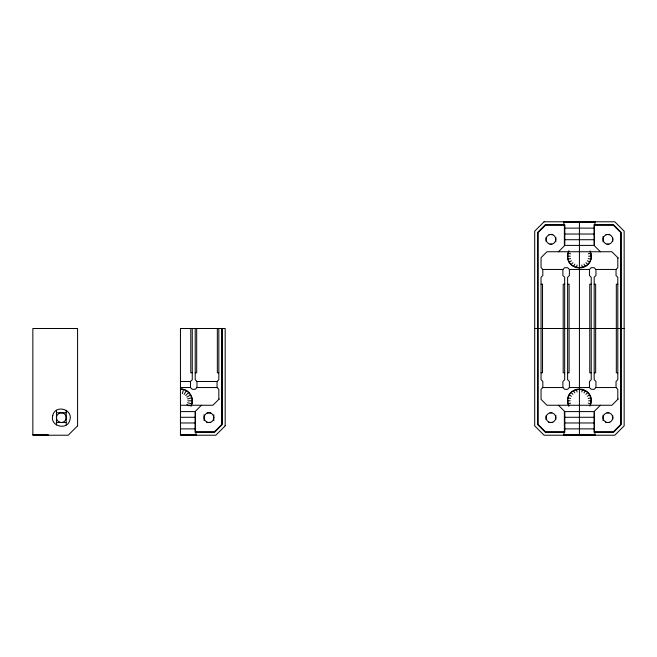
<?xml version="1.0" encoding="UTF-8"?>
<svg xmlns="http://www.w3.org/2000/svg" width="657" height="657" viewBox="0 0 657 657"><rect width="100%" height="100%" fill="white"/><g stroke="black" fill="none" stroke-linecap="round" stroke-linejoin="round"><path stroke-width="0.99" d="M190.973 406.018C195.055 398.659 188.814 388.763 180.453 389.018A11.81 11.81 0 0 1 191.039 406.051M568.839 250.949A11.81 11.81 0 0 0 579.425 267.982A11.81 11.81 0 0 0 590.019 250.949C598.264 273.057 560.528 273.025 568.905 250.982M568.905 406.018C560.478 383.967 598.371 383.967 589.945 406.018A11.81 11.81 0 0 0 579.425 389.018A11.81 11.81 0 0 0 568.839 406.051M182.367 393.699L183.508 389.42M576.37 267.58L577.06 265.017M581.798 391.983L582.48 389.42M184.141 394.438L186.358 390.603M573.52 266.397L574.85 264.098M583.999 392.902L585.33 390.603M180.453 381.487L190.489 381.487L192.263 379.721L192.263 328.5M185.668 395.604L188.805 392.475M218.83 399.349L218.83 389.314L217.056 387.54L196.985 387.54L195.211 389.314L192.263 389.314L190.489 387.54L180.453 387.54M195.211 328.5L195.211 379.721L196.985 381.487L217.056 381.487L218.83 379.721L218.83 328.5M201.412 405.254L195.507 411.159L195.507 431.821L214.404 431.821L221.779 424.438L221.779 328.5M219.274 398.906L212.925 405.254L180.453 405.254M558.466 251.746L564.371 245.841L564.371 225.179L545.474 225.179L538.099 232.562L538.099 424.438L545.474 431.821L564.371 431.821L564.371 411.159L558.466 405.254M618.245 258.094L611.897 251.746L546.952 251.746L541.048 257.651L541.048 267.686L542.822 269.46L562.893 269.46L564.667 267.686L567.615 267.686L569.389 269.46L589.46 269.46L591.234 267.686L594.183 267.686L595.956 269.46L616.028 269.46L617.802 267.686L617.802 257.651M571.073 264.525L572.953 262.644M617.802 399.349L617.802 389.314L616.028 387.54L595.956 387.54L594.183 389.314L591.234 389.314L589.46 387.54L569.389 387.54L567.615 389.314L564.667 389.314L562.893 387.54L542.822 387.54L541.048 389.314L541.048 399.349L546.952 405.254L611.897 405.254L618.245 398.906M585.896 394.356L587.777 392.475M600.383 405.254L594.478 411.159L594.478 431.821L613.375 431.821L620.758 424.438L620.758 232.562L613.375 225.179L594.478 225.179L594.478 245.841L600.383 251.746M186.843 397.132L190.678 394.923M569.2 262.077L571.5 260.747M587.35 396.253L589.649 394.923M568.018 259.228L570.588 258.546M588.27 253.807L590.832 253.117M187.582 398.914L191.86 397.772M568.018 403.883L570.588 403.193M588.27 398.454L590.832 397.772M563.928 222.222L594.922 222.222M564.815 228.127L594.035 228.127M564.815 234.032L594.035 234.032M548.989 234.475L552.89 234.475M605.968 234.475L609.86 234.475M564.815 239.715L594.035 239.715M549.966 244.215L551.913 244.215M606.937 244.215L608.891 244.215M567.615 256.173L570.276 256.173M588.573 256.173L591.234 256.173M541.048 284.218L542.526 284.218L542.526 372.782L541.048 372.782M564.667 284.218L563.189 284.218L563.189 372.782L564.667 372.782M567.615 284.218L569.093 284.218L569.093 372.782L567.615 372.782M591.234 284.218L589.756 284.218L589.756 372.782L591.234 372.782M594.183 284.218L595.661 284.218L595.661 372.782L594.183 372.782M617.802 284.218L616.323 284.218L616.323 372.782L617.802 372.782M534.699 328.5L537.656 328.5M538.099 328.5L542.526 328.5M542.649 328.5L616.2 328.5M616.323 328.5L620.758 328.5M621.202 328.5L624.15 328.5M192.263 372.782L190.785 372.782L190.785 328.5M195.211 372.782L196.689 372.782L196.689 328.5M218.83 372.782L217.352 372.782L217.352 328.5M187.836 400.827L192.263 400.827M567.615 400.827L570.276 400.827M588.573 400.827L591.234 400.827M180.453 411.602L195.063 411.602L195.063 432.265L214.584 432.265L222.222 424.627L222.222 328.5M56.469 412.785L66.209 412.785M206.996 412.785L210.889 412.785M549.966 412.785L551.913 412.785M606.937 412.785L608.891 412.785M180.453 417.285L195.063 417.285M564.815 417.285L594.035 417.285M56.469 422.525L66.209 422.525M206.996 422.525L210.889 422.525M548.989 422.525L552.89 422.525M605.968 422.525L609.86 422.525M180.453 422.968L195.063 422.968M564.815 422.968L594.035 422.968M180.453 428.873L195.063 428.873M564.815 428.873L594.035 428.873M32.85 434.778L48.347 434.778L48.347 435.221M180.453 434.778L195.95 434.778M563.928 434.778L594.922 434.778M568.018 253.117L570.588 253.807M588.27 258.546L590.832 259.228M568.018 397.772L570.588 398.454M588.27 403.193L590.832 403.883M187.582 402.733L191.86 403.883M587.35 260.747L589.649 262.077M569.2 394.923L571.5 396.253M186.843 404.515L189.142 405.845M585.896 262.644L587.777 264.525M571.073 392.475L572.953 394.356M583.999 264.098L585.33 266.397M573.52 390.603L574.85 392.902M581.798 265.017L582.48 267.58M576.37 389.42L577.06 391.983M616.028 269.46L616.028 275.513L617.802 277.279L617.802 379.721L616.028 381.487L616.028 387.54M612.784 237.883L612.784 241.275M612.784 415.725L612.784 419.117M603.044 236.421L603.044 241.792M603.044 415.208L603.044 420.579M595.956 269.46L595.956 275.513L594.183 277.279L594.183 379.721L595.956 381.487L595.956 387.54M594.922 221.779L594.922 224.735M594.922 432.265L594.922 435.221M589.46 269.46L589.46 275.513L591.234 277.279L591.234 379.721L589.46 381.487L589.46 387.54M579.425 221.779L579.425 435.221M569.389 269.46L569.389 275.513L567.615 277.279L567.615 379.721L569.389 381.487L569.389 387.54M563.928 221.779L563.928 224.735M563.928 432.265L563.928 435.221M562.893 269.46L562.893 275.513L564.667 277.279L564.667 379.721L562.893 381.487L562.893 387.54M555.806 237.399L555.806 241.792M555.806 415.208L555.806 419.601M546.066 237.399L546.066 241.275M546.066 415.725L546.066 419.601M542.822 269.46L542.822 275.513L541.048 277.279L541.048 379.721L542.822 381.487L542.822 387.54M217.056 381.487L217.056 387.54M213.812 414.731L213.812 420.579M204.072 414.731L204.072 420.579M196.985 381.487L196.985 387.54M195.95 432.265L195.95 435.221M190.489 381.487L190.489 387.54M66.209 410.321L66.209 424.98M56.469 410.321L56.469 424.98M52.782 415.364C49.423 426.237 67.367 431.041 69.888 419.946C73.256 409.065 55.311 404.26 52.782 415.364M77.575 425.851L68.205 435.221L32.85 435.221L32.85 328.5L77.575 328.5L77.575 425.851M225.179 425.851L215.808 435.221L180.453 435.221L180.453 328.5L225.179 328.5L225.179 425.851M544.07 221.779L534.699 231.149L534.699 425.851L544.07 435.221L614.78 435.221L624.15 425.851L624.15 231.149L614.78 221.779L544.07 221.779M545.294 224.735L537.656 232.373L537.656 424.627L545.294 432.265L564.815 432.265L564.815 411.602L594.035 411.602L594.035 432.265L613.556 432.265L621.202 424.627L621.202 232.373L613.556 224.735L594.035 224.735L594.035 245.398L564.815 245.398L564.815 224.735L545.294 224.735M605.475 421.868A4.87 4.87 0 0 0 612.784 417.655A4.87 4.87 0 0 0 605.475 413.434A4.87 4.87 0 0 0 605.475 421.868M548.505 243.566A4.87 4.87 0 0 0 555.806 239.345A4.87 4.87 0 0 0 548.505 235.132A4.87 4.87 0 0 0 548.505 243.566M548.505 421.868A4.87 4.87 0 0 0 555.806 417.655A4.87 4.87 0 0 0 548.505 413.434A4.87 4.87 0 0 0 548.505 421.868M605.475 243.566A4.87 4.87 0 0 0 612.784 239.345A4.87 4.87 0 0 0 605.475 235.132A4.87 4.87 0 0 0 605.475 243.566M58.9 421.868A4.87 4.87 0 0 0 66.209 417.655A4.87 4.87 0 0 0 58.9 413.434A4.87 4.87 0 0 0 58.9 421.868M206.503 421.868A4.87 4.87 0 0 0 213.812 417.655A4.87 4.87 0 0 0 206.503 413.434A4.87 4.87 0 0 0 206.503 421.868"/></g></svg>
